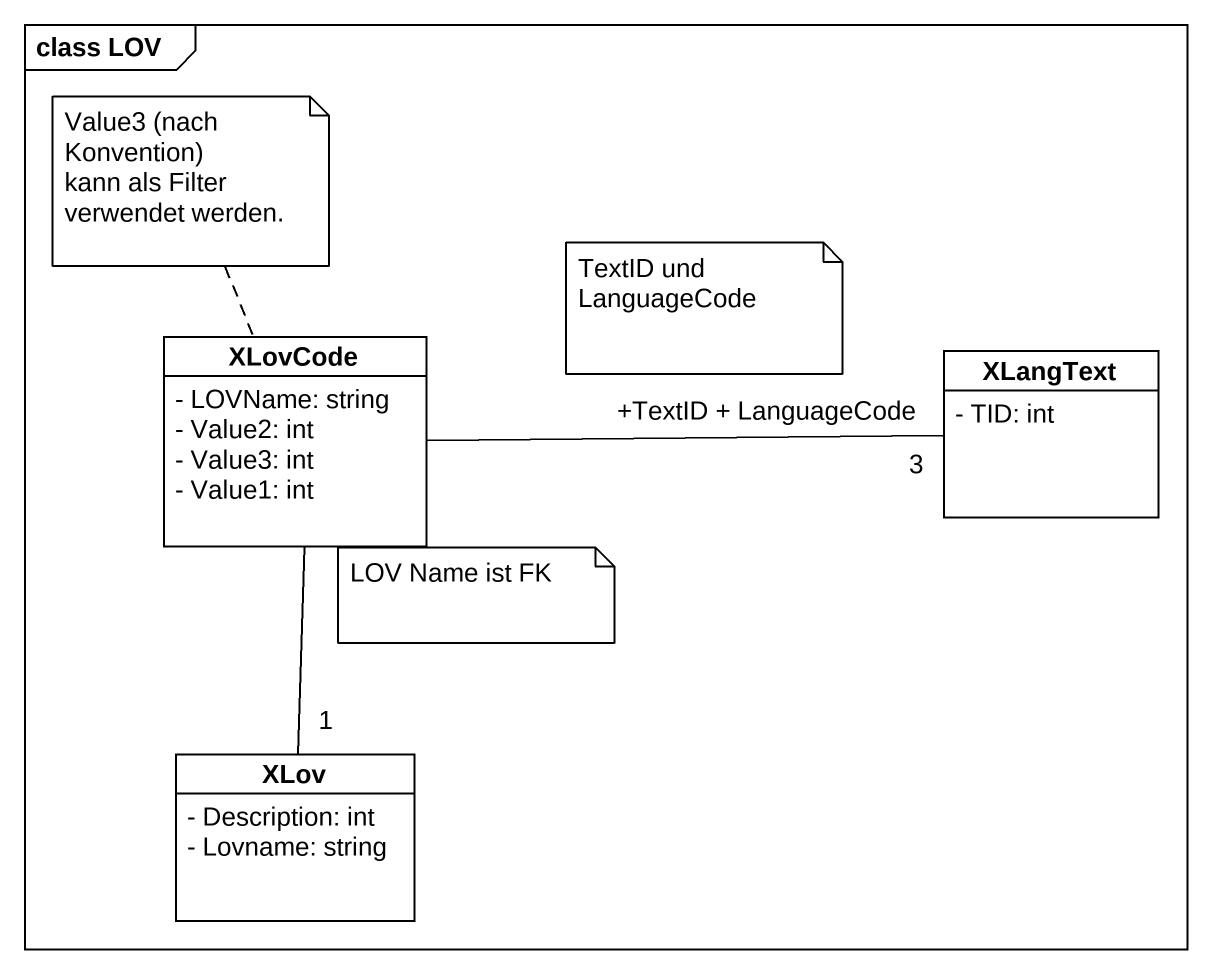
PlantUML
@startuml
mainframe class LOV
hide circle
hide empty members
skinparam classAttributeIconSize 0
class XLovCode {
  - LOVName: string
  - Value2: int
  - Value3: int
  - Value1: int
}
class XLangText {
  - TID: int
}
class XLov {
  - Description: int
  - Lovname: string
}
XLovCode -right- "+TextID + LanguageCode\n3" XLangText
XLovCode -- "1" XLov
note top of XLovCode
  Value3 (nach Konvention)
  kann als Filter verwendet werden.
end note
note as N2
  TextID und LanguageCode
end note
note as N3
  LOV Name ist FK
end note
@enduml
